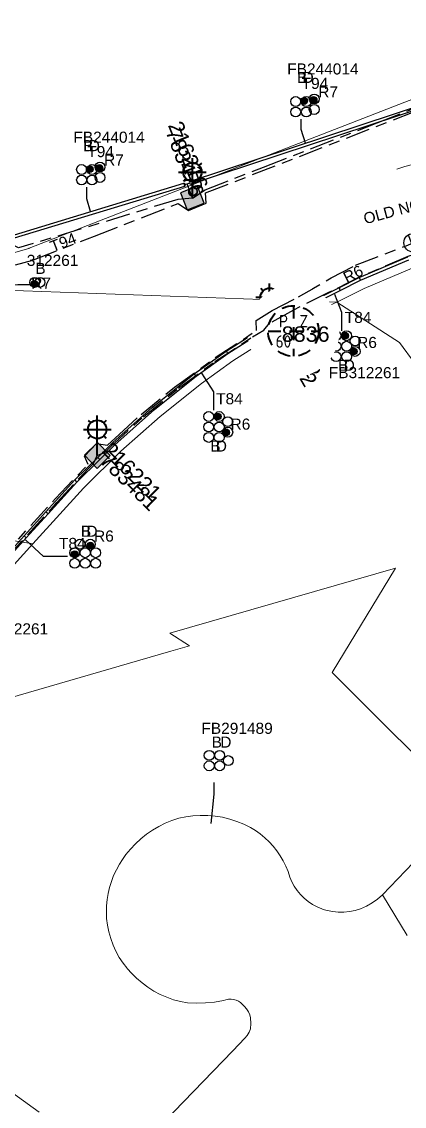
# Model space of a CAD drawing. Header units: metres. Extents: x 314728 to 315901, y 6265229 to 6266735.
# Drawn here: x 315453.9 to 315516.1, y 6265678.9 to 6265855 of the extents above; entities that cross this region are included whole.
import ezdxf
from ezdxf.enums import TextEntityAlignment as Align

# ---------------------------------------------------------------- set-up
doc = ezdxf.new("R2010")
doc.units = ezdxf.units.M
doc.linetypes.add('Cable Exist UG', pattern=[8.2, 4, -1.2, 1.8, -1.2])
doc.linetypes.add('Dash', pattern=[5, 3, -2])
doc.layers.get('0').update_dxf_attribs({"color": 6})
for name, color, linetype, lineweight in [('Cadastre Buildings_SP_EXT', 250, 'Continuous', 5), ('Cadastre Developer_SP_EXT', 250, 'Continuous', 5), ('Cadastre Land Parcels_SP_EXT', 250, 'Continuous', 5), ('Cadastre Roads_SP_EXT', 250, 'Continuous', 5)]:
    doc.layers.add(name, color=color, linetype=linetype, lineweight=lineweight)
for name, color, linetype in [('Duct_SP_EXT', 7, 'Continuous'), ('Equip_LV_EXT', 7, 'Continuous'), ('Equip_SL_EXT', 7, 'Continuous'), ('Equip_SP_SL_EXT', 7, 'Continuous'), ('Mains_LV_EXT', 7, 'Continuous'), ('Mains_LV_SL_EXT', 7, 'Continuous'), ('Mains_SL_EXT', 7, 'Continuous'), ('SupportsUG_SP_LV_SL_EXT', 7, 'Continuous'), ('Trench_SP_EXT', 7, 'Continuous')]:
    doc.layers.add(name, color=color, linetype=linetype)
doc.styles.add('COLUMN_LABEL', font='arial.ttf')
doc.styles.add('iecARIAL', font='arial.ttf', dxfattribs={"height": 2})
doc.styles.add('IESYMBOL1', font='isocp.shx')
doc.styles.add('POLE_LABEL', font='arial.ttf')
doc.styles.add('SLCP_LABEL', font='arial.ttf', dxfattribs={"height": 3.5})
doc.styles.get("Standard").update_dxf_attribs({"font": 'arial.ttf'})

# ---------------------------------------------------------------- blocks, each defined once
blk = doc.blocks.new('COLUMN_EXT')
blk.add_hatch(color=256).paths.add_polyline_path([(-1.49, 1.48), (-1.49, -1.49), (1.48, -1.49), (1.48, 1.48)])
blk.add_lwpolyline([(-1.49, -1.49), (1.48, -1.49), (1.48, 1.48), (-1.49, 1.48)], close=True)
for tag, height, style, flags, p in [('ASSET_NUM', 2.5, 'COLUMN_LABEL', 8, (2, 2)), ('STRUCTURE_PLANT_NUMBER', 0.2, 'POLE_LABEL', 9, (1.81, 0.03)), ('STREET_CODE', 0.2, 'COLUMN_LABEL', 9, (1.81, -0.2))]:
    blk.add_attdef(tag, text='', height=height, dxfattribs=dict(style=style, flags=flags)).set_placement(p, align=Align.MIDDLE_LEFT)
at = {"flags": 9}
for tag, p in [('COLUMN_TYPE', (1.81, -0.4)), ('OWNED_BY', (1.81, -0.6)), ('STATE', (1.81, -0.8)), ('USAGE', (1.81, -1)), ('STREETNAME', (1.81, -1.6)), ('SUBURB', (1.81, -1.8)), ('LEGEND', (1.81, -1.2)), ('LOCATION', (1.81, -1.4)), ('NOTES', (1.81, -2))]:
    blk.add_attdef(tag, text='', height=0.2, dxfattribs=at).set_placement(p, align=Align.MIDDLE_LEFT)
at = {"flags": 1}
blk.add_attdef('Z', (1.81, -2.35), '', height=0.2, dxfattribs=at)
blk = doc.blocks.new('DUCT_EXT')
blk.add_circle((0, 0.8), 0.8)
at = {"flags": 1}
blk.add_attdef('Z', (0, 0), '', height=0.2, dxfattribs=at)
at = {"flags": 9}
for tag, p in [('DUCT_CODE', (0, 0)), ('XSECT_TYPE', (0, -0.2)), ('STATE', (0, -0.6)), ('FB_REFERENCE', (0, -0.4)), ('NOTES', (0, -0.8))]:
    blk.add_attdef(tag, text='', height=0.2, dxfattribs=at).set_placement(p, align=Align.MIDDLE_LEFT)
blk = doc.blocks.new('SL_LANTERN_EXT')
at = {"lineweight": 40}
for p, q in [((-1.46, 5.68), (-1.06, 5.28)), ((0, 1.97), (0, 6.47)), ((1.46, 5.68), (1.06, 5.28)), ((-2.25, 4.22), (2.25, 4.22)), ((-1.46, 2.76), (-1.06, 3.16)), ((0, 0), (0, 2.72)), ((1.46, 2.76), (1.06, 3.16))]:
    blk.add_line(p, q, dxfattribs=at)
blk.add_circle((0, 4.22), 1.5, dxfattribs=at)
at = {"style": 'iecARIAL', "flags": 8}
blk.add_attdef('ASSET_NUM', (1.5, 1.5), '', height=2.5, dxfattribs=at)
for tag, p, height, flags in [('OPERATING_VOLTAGE', (0.98, -1.65), 0.2, 9), ('ORIENTATION', (0.98, -1.85), 0.2, 9), ('CONSTRUCTED_VOLTAGE', (0.98, -0.65), 0.2, 9), ('CONTROL_TYPE', (0.98, -0.85), 0.2, 9), ('LANTERN_PURPOSE', (0.98, -1.05), 0.2, 9), ('LANTERN_TYPE', (0.98, -1.25), 0.2, 9), ('NO_PHASES', (0.98, -1.45), 0.2, 9), ('LNUMBER', (2.18, -3.25), 2.5, 8), ('OWNED_BY', (0.98, -2.05), 0.2, 9), ('STATE', (0.98, -2.25), 0.2, 9), ('USAGE', (0.98, -2.45), 0.2, 9), ('CEXIST', (0.98, -2.65), 0.2, 9), ('CNEW', (0.98, -2.85), 0.2, 9), ('CNUMBER', (0.98, -3.05), 0.2, 9), ('CREMOVE', (0.98, -3.25), 0.2, 9), ('CREPLACE', (0.98, -3.45), 0.2, 9), ('LKINGHEIGHT', (0.98, -3.65), 0.2, 9), ('LBRACKET', (0.98, -3.85), 0.2, 9), ('LBRACKETVOCAB', (0.98, -4.05), 0.2, 9), ('LCATEGORY', (0.98, -4.25), 0.2, 9), ('LCHARGE1', (0.98, -4.45), 0.2, 9), ('LCHARGE1PERCENT', (0.98, -4.65), 0.2, 9), ('LCHARGE2', (0.98, -4.85), 0.2, 9), ('LCHARGE2PERCENT', (0.98, -5.05), 0.2, 9), ('LCHARGE3', (0.98, -5.25), 0.2, 9), ('LCHARGE3PERCENT', (0.98, -5.45), 0.2, 9), ('LEXIST', (0.98, -5.65), 0.2, 9), ('LLAMP', (0.98, -5.85), 0.2, 9), ('LLAMPVOCAB', (0.98, -6.05), 0.2, 9), ('LMAST', (0.98, -6.25), 0.2, 9), ('LMASTVOCAB', (0.98, -6.45), 0.2, 9), ('LNEW', (0.98, -6.65), 0.2, 9), ('LANTNUMBER', (0.98, -6.85), 0.2, 9), ('LOUTREACH', (0.98, -7.25), 0.2, 9), ('LOUTREACHVOCAB', (0.98, -7.45), 0.2, 9), ('LRATECODE', (0.98, -7.65), 0.2, 9), ('LREMOVE', (0.98, -7.85), 0.2, 9), ('LREPLACE', (0.98, -8.05), 0.2, 9), ('LTYPE', (0.98, -8.25), 0.2, 9), ('LTYPEVOCAB', (0.98, -8.45), 0.2, 9), ('LEGEND', (0.98, -8.65), 0.2, 9), ('LOCATION', (0.98, -8.85), 0.2, 9), ('STREETNAME', (0.98, -9.25), 0.2, 9), ('SUBURB', (0.98, -9.45), 0.2, 1), ('NOTES', (0.98, -9.05), 0.2, 9)]:
    blk.add_attdef(tag, p, '', height=height, dxfattribs=dict(flags=flags))
blk = doc.blocks.new('LV_UG_LINKS_CLOSED_EXT')
blk.add_wipeout([(-1.06, 1.06), (-1.18, 0.92), (-1.29, 0.76), (-1.37, 0.59), (-1.43, 0.42), (-1.48, 0.23), (-1.49, 0.05), (-1.49, -0.14), (-1.46, -0.33), (-1.41, -0.51), (-1.33, -0.68), (-1.24, -0.84), (-1.12, -0.99), (-0.99, -1.12), (-0.84, -1.24), (-0.68, -1.33), (-0.51, -1.41), (-0.33, -1.46), (-0.14, -1.49), (0.05, -1.49), (0.23, -1.48), (0.42, -1.43), (0.59, -1.37), (0.76, -1.29), (0.92, -1.18), (1.06, -1.06), (1.18, -0.92), (1.29, -0.76), (1.37, -0.59), (1.43, -0.42), (1.48, -0.23), (1.49, -0.05), (1.49, 0.14), (1.46, 0.33), (1.41, 0.51), (1.33, 0.68), (1.24, 0.84), (1.12, 0.99), (0.99, 1.12), (0.84, 1.24), (0.68, 1.33), (0.51, 1.41), (0.33, 1.46), (0.14, 1.49), (-0.05, 1.49), (-0.23, 1.48), (-0.42, 1.43), (-0.59, 1.37), (-0.76, 1.29), (-0.92, 1.18)])
for p, q in [((-0.25, -1.48), (-0.25, 1.48)), ((0.25, -1.48), (0.25, 1.48))]:
    blk.add_line(p, q)
blk.add_circle((0, 0), 1.5)
at = {"flags": 9}
for tag, p in [('ACTUAL_STATUS', (0, 0)), ('CONSTRUCTED_VOLTAGE', (0, -0.2)), ('OPERATING_VOLTAGE', (0, -0.6)), ('ORIENTATION', (0, -0.8)), ('STATE', (0, -1)), ('SWITCH_TYPE', (0, -1.2)), ('NO_PHASES', (0, -0.4)), ('USAGE', (0, -1.4)), ('NOTES', (0, -1.6))]:
    blk.add_attdef(tag, text='', height=0.2, dxfattribs=at).set_placement(p, align=Align.MIDDLE_LEFT)
at = {"flags": 1}
blk.add_attdef('Z', (0, 0), '', height=0.2, dxfattribs=at)
blk = doc.blocks.new('CABLE_LARGE_EXT')
h = blk.add_hatch(color=256)
edge = h.paths.add_edge_path()
edge.add_arc((0, 0.55), 0.55, 0, 360)
blk.add_circle((0, 0.55), 0.55)
at = {"flags": 1}
blk.add_attdef('Z', (0, 0), '', height=0.2, dxfattribs=at)
at = {"flags": 9}
for tag, p in [('COND_CODE', (0, 0)), ('STATE', (0, -0.4)), ('XSECT_SIZE', (0, -0.6)), ('FB_REFERENCE', (0, -0.2)), ('NOTES', (0, -0.8))]:
    blk.add_attdef(tag, text='', height=0.2, dxfattribs=at).set_placement(p, align=Align.MIDDLE_LEFT)
blk = doc.blocks.new('SLCP_ZELL_EXT')
blk.add_wipeout([(-0.24, 7.5), (-0.71, 7.47), (-1.17, 7.41), (-1.64, 7.32), (-2.09, 7.21), (-2.54, 7.06), (-2.98, 6.89), (-3.41, 6.69), (-3.82, 6.46), (-4.22, 6.21), (-4.6, 5.93), (-4.96, 5.63), (-5.31, 5.31), (-5.63, 4.96), (-5.93, 4.6), (-6.21, 4.22), (-6.46, 3.82), (-6.69, 3.41), (-6.89, 2.98), (-7.06, 2.54), (-7.21, 2.09), (-7.32, 1.64), (-7.41, 1.17), (-7.47, 0.71), (-7.5, 0.24), (-7.5, -0.24), (-7.47, -0.71), (-7.41, -1.17), (-7.32, -1.64), (-7.21, -2.09), (-7.06, -2.54), (-6.89, -2.98), (-6.69, -3.41), (-6.46, -3.82), (-6.21, -4.22), (-5.93, -4.6), (-5.63, -4.96), (-5.31, -5.31), (-4.96, -5.63), (-4.6, -5.93), (-4.22, -6.21), (-3.82, -6.46), (-3.41, -6.69), (-2.98, -6.89), (-2.54, -7.06), (-2.09, -7.21), (-1.64, -7.32), (-1.17, -7.41), (-0.71, -7.47), (-0.24, -7.5), (0.24, -7.5), (0.71, -7.47), (1.17, -7.41), (1.64, -7.32), (2.09, -7.21), (2.54, -7.06), (2.98, -6.89), (3.41, -6.69), (3.82, -6.46), (4.22, -6.21), (4.6, -5.93), (4.96, -5.63), (5.31, -5.31), (5.63, -4.96), (5.93, -4.6), (6.21, -4.22), (6.46, -3.82), (6.69, -3.41), (6.89, -2.98), (7.06, -2.54), (7.21, -2.09), (7.32, -1.64), (7.41, -1.17), (7.47, -0.71), (7.5, -0.24), (7.5, 0.24), (7.47, 0.71), (7.41, 1.17), (7.32, 1.64), (7.21, 2.09), (7.06, 2.54), (6.89, 2.98), (6.69, 3.41), (6.46, 3.82), (6.21, 4.22), (5.93, 4.6), (5.63, 4.96), (5.31, 5.31), (4.96, 5.63), (4.6, 5.93), (4.22, 6.21), (3.82, 6.46), (3.41, 6.69), (2.98, 6.89), (2.54, 7.06), (2.09, 7.21), (1.64, 7.32), (1.17, 7.41), (0.71, 7.47), (0.24, 7.5)])
at = {"linetype": 'Dash', "lineweight": 40, "ltscale": 0.7}
for p, q in [((0, 4.11), (0, -4.11)), ((-4.11, 0), (4.11, 0))]:
    blk.add_line(p, q, dxfattribs=at)
blk.add_circle((0, 0), 4.11, dxfattribs=at)
at = {"lineweight": 40, "style": 'IESYMBOL1'}
for s, p in [('P', (-1.6, 0)), ('Z', (1.7, 0)), ('60', (-1.61, -3.31))]:
    blk.add_text(s, height=2, dxfattribs=at).set_placement(p, align=Align.BOTTOM_CENTER)
at = {"style": 'SLCP_LABEL'}
for tag, height, flags, p in [('ASSET_NUM', 2.5, 8, (2, 2)), ('STREET_CODE', 0.2, 9, (0, -0.2))]:
    blk.add_attdef(tag, text='', height=height, dxfattribs=dict(at, flags=flags)).set_placement(p, align=Align.MIDDLE_LEFT)
at = {"flags": 1}
blk.add_attdef('Z', (0, 0), '', height=0.2, dxfattribs=at)
at = {"flags": 9}
for tag, p in [('CONSTRUCTED_VOLTAGE', (0, -0.4)), ('CONTROL_TYPE', (0, -0.6)), ('OPERATING_VOLTAGE', (0, -1)), ('ORIENTATION', (0, -1.2)), ('OWNED_BY', (0, -1.4)), ('NO_PHASES', (0, -0.8)), ('USAGE', (0, -1.6)), ('LOCATION', (0, -1.8)), ('STATE', (0, -2)), ('NOTES', (0, -2.2))]:
    blk.add_attdef(tag, text='', height=0.2, dxfattribs=at).set_placement(p, align=Align.MIDDLE_LEFT)

msp = doc.modelspace()

# ---------------------------------------------------------------- linework, layer by layer
at = {"layer": 'Cadastre Buildings_SP_EXT', "linetype": 'Continuous'}
for points in [[(315517.89, 6265799.45), (315515.36, 6265802.89), (315505.16, 6265809.44), (315504.69, 6265809.22), (315499.06, 6265806.41), (315493.59, 6265803.3), (315488.28, 6265799.92), (315483.16, 6265796.26), (315476.47, 6265790.92), (315470.07, 6265785.25), (315463.98, 6265779.25), (315455.77, 6265770.21), (315427.97, 6265739.52)], [(315470.72, 6265669.76), (315488.24, 6265687.93), (315490.21, 6265689.98), (315490.59, 6265690.42), (315490.9, 6265690.92), (315491.13, 6265691.45), (315491.21, 6265692.35), (315491.15, 6265693.25), (315491.01, 6265693.77), (315490.79, 6265694.26), (315490.5, 6265694.72), (315490.15, 6265695.12), (315490.04, 6265695.2), (315489.84, 6265695.45), (315489.53, 6265695.73), (315489.18, 6265695.96), (315488.8, 6265696.14), (315488.39, 6265696.25), (315487.97, 6265696.3), (315487.55, 6265696.29), (315487.14, 6265696.21), (315486.74, 6265696.07), (315485.3, 6265695.81), (315483.84, 6265695.67), (315482.37, 6265695.62), (315480.9, 6265695.7), (315479.76, 6265695.91), (315478.63, 6265696.21), (315477.53, 6265696.6), (315476.46, 6265697.07), (315475.43, 6265697.61), (315474.45, 6265698.23), (315473.51, 6265698.93), (315472.63, 6265699.69), (315471.84, 6265700.45), (315471.1, 6265701.26), (315471.01, 6265701.38), (315470.42, 6265702.14), (315469.8, 6265703.08), (315469.26, 6265704.06), (315468.8, 6265705.07), (315468.41, 6265706.13), (315468.11, 6265707.2), (315467.89, 6265708.3), (315467.73, 6265709.41), (315467.71, 6265710.42), (315467.73, 6265711.44), (315467.82, 6265712.45), (315467.99, 6265713.45), (315468.22, 6265714.44), (315468.52, 6265715.41), (315468.89, 6265716.36), (315469.33, 6265717.27), (315469.86, 6265718.2), (315470.33, 6265718.97), (315470.89, 6265719.76), (315471.64, 6265720.67), (315472.44, 6265721.53), (315473.3, 6265722.33), (315474.22, 6265723.07), (315475.19, 6265723.74), (315476.21, 6265724.34), (315477.26, 6265724.87), (315478.35, 6265725.31), (315479.47, 6265725.68), (315480.61, 6265725.92), (315481.77, 6265726.07), (315482.98, 6265726.14), (315484.19, 6265726.12), (315485.4, 6265726.01), (315486.59, 6265725.82), (315487.77, 6265725.53), (315488.92, 6265725.16), (315490.04, 6265724.7), (315491.13, 6265724.17), (315491.95, 6265723.67), (315492.73, 6265723.11), (315493.48, 6265722.5), (315494.18, 6265721.84), (315494.83, 6265721.14), (315495.42, 6265720.38), (315495.97, 6265719.59), (315496.45, 6265718.76), (315496.88, 6265717.9), (315497.25, 6265717.01), (315497.55, 6265716.1), (315497.85, 6265715.37), (315498.26, 6265714.63), (315498.74, 6265713.94), (315499.28, 6265713.3), (315499.88, 6265712.7), (315500.53, 6265712.17), (315501.23, 6265711.69), (315501.96, 6265711.28), (315502.74, 6265710.95), (315502.97, 6265710.87), (315503.59, 6265710.69), (315504.5, 6265710.52), (315505.41, 6265710.44), (315506.33, 6265710.43), (315507.25, 6265710.52), (315508.15, 6265710.68), (315509.04, 6265710.94), (315510.01, 6265711.38), (315510.93, 6265711.91), (315511.8, 6265712.53), (315512.61, 6265713.22), (315526.29, 6265727.53), (315504.39, 6265749.32), (315514.72, 6265766.25), (315478.04, 6265755.71), (315481.21, 6265753.65), (315478.16, 6265752.77), (315441.94, 6265742.28)], [(315441.94, 6265742.28), (315478.16, 6265752.77), (315481.21, 6265753.65), (315478.04, 6265755.71), (315514.72, 6265766.25), (315504.39, 6265749.32), (315526.29, 6265727.53)], [(315448.1, 6265684.19), (315456.76, 6265677.92)]]:
    msp.add_lwpolyline(points, dxfattribs=at)
at = {"layer": 'Cadastre Developer_SP_EXT', "linetype": 'Dash'}
msp.add_lwpolyline([(315514.91, 6265831.08, 0.027515), (315525.34, 6265834.72)], format="xyb", dxfattribs=at)
at = {"layer": 'Cadastre Land Parcels_SP_EXT', "linetype": 'Continuous'}
msp.add_lwpolyline([(315390.09, 6265862.33), (315376.71, 6265849.95), (315364.92, 6265839.03), (315362.75, 6265837.21), (315410.86, 6265805.36), (315433.34, 6265812.05), (315455.12, 6265818.2), (315455.15, 6265818.22), (315533.25, 6265848.52), (315549.44, 6265854.81), (315556.43, 6265856.88)], dxfattribs=at)
msp.add_lwpolyline([(315552.7, 6265793.19), (315518.2, 6265815.25), (315517.41, 6265814.99), (315509.63, 6265811.7), (315505.16, 6265809.44), (315515.36, 6265802.89), (315517.89, 6265799.45), (315552.69, 6265777.45), (315553.02, 6265777.24), (315561.85, 6265779.77), (315570.04, 6265781.98), (315552.7, 6265793.19)], close=True, dxfattribs=at)
at = {"layer": 'Cadastre Roads_SP_EXT', "linetype": 'Continuous'}
for points in [[(315433.34, 6265812.05), (315498.95, 6265809.67), (315505.16, 6265809.44), (315509.63, 6265811.7), (315517.41, 6265814.99), (315518.2, 6265815.25), (315541.68, 6265822), (315564.35, 6265828.5), (315552.25, 6265836.29), (315542.64, 6265842.48), (315533.25, 6265848.52), (315455.15, 6265818.22), (315455.12, 6265818.2), (315433.34, 6265812.05)], [(315354.95, 6265697.22), (315365.16, 6265689.17), (315368.51, 6265686.52), (315371.48, 6265684.18), (315374.82, 6265681.62), (315379.39, 6265686.68), (315408.14, 6265718.47), (315410.53, 6265716.55), (315429.04, 6265738.55), (315427.97, 6265739.52), (315455.77, 6265770.21), (315438.25, 6265773.09), (315425.92, 6265775.11), (315395.05, 6265779.65), (315403.39, 6265750.76), (315390.22, 6265736.17), (315379.82, 6265724.65), (315354.95, 6265697.22)]]:
    msp.add_lwpolyline(points, close=True, dxfattribs=at)
msp.add_lwpolyline([(315526.29, 6265727.53), (315512.61, 6265713.22), (315516.6, 6265706.63)], dxfattribs=at)
at = {"layer": 'Duct_SP_EXT'}
for p, q in [((315481.2, 6265829.07), (315520.49, 6265842.01)), ((315481.35, 6265828.61), (315520.64, 6265841.55)), ((315481.2, 6265829.07), (315481.28, 6265828.84)), ((315450.82, 6265819.8), (315480.29, 6265828.76)), ((315450.96, 6265819.34), (315480.44, 6265828.31)), ((315480.29, 6265828.76), (315480.39, 6265828.8)), ((315480.29, 6265828.76), (315480.37, 6265828.54)), ((315480.44, 6265828.31), (315480.37, 6265828.54)), ((315480.39, 6265828.8), (315480.47, 6265828.58)), ((315480.44, 6265828.31), (315480.56, 6265828.35)), ((315480.56, 6265828.35), (315480.47, 6265828.58)), ((315481.35, 6265828.61), (315481.28, 6265828.84)), ((315505.52, 6265811.8), (315508.81, 6265813.46)), ((315505.73, 6265811.37), (315509.01, 6265813.02)), ((315508.81, 6265813.46), (315508.91, 6265813.24)), ((315509.01, 6265813.02), (315508.91, 6265813.24)), ((315498.15, 6265808.12), (315505.52, 6265811.8)), ((315498.38, 6265807.7), (315505.73, 6265811.37)), ((315505.52, 6265811.8), (315505.52, 6265811.8)), ((315505.52, 6265811.8), (315505.63, 6265811.58)), ((315505.52, 6265811.8), (315505.63, 6265811.58)), ((315505.73, 6265811.37), (315505.63, 6265811.58)), ((315505.73, 6265811.37), (315505.63, 6265811.58)), ((315505.73, 6265811.37), (315505.73, 6265811.37)), ((315494.36, 6265805.97), (315498.15, 6265808.12)), ((315498.15, 6265808.12), (315498.26, 6265807.91)), ((315498.38, 6265807.7), (315498.26, 6265807.91)), ((315492.59, 6265804.97), (315494.36, 6265805.97)), ((315494.36, 6265805.97), (315494.47, 6265805.76)), ((315494.36, 6265805.97), (315494.47, 6265805.76)), ((315494.59, 6265805.55), (315498.38, 6265807.7)), ((315487.2, 6265801.52), (315492.59, 6265804.97)), ((315487.47, 6265801.13), (315492.83, 6265804.56)), ((315492.59, 6265804.97), (315492.71, 6265804.76)), ((315492.83, 6265804.56), (315492.71, 6265804.76)), ((315492.83, 6265804.56), (315494.59, 6265805.55)), ((315494.59, 6265805.55), (315494.47, 6265805.76)), ((315494.59, 6265805.55), (315494.47, 6265805.76)), ((315481.99, 6265797.81), (315487.2, 6265801.52)), ((315482.28, 6265797.42), (315487.47, 6265801.13)), ((315487.2, 6265801.52), (315487.33, 6265801.32)), ((315487.47, 6265801.13), (315487.33, 6265801.32)), ((315475.22, 6265792.41), (315481.99, 6265797.81)), ((315475.53, 6265792.04), (315482.28, 6265797.42)), ((315481.99, 6265797.81), (315482.14, 6265797.61)), ((315482.28, 6265797.42), (315482.14, 6265797.61)), ((315468.75, 6265786.66), (315475.22, 6265792.41)), ((315469.07, 6265786.31), (315475.53, 6265792.04)), ((315475.22, 6265792.41), (315475.38, 6265792.22)), ((315475.53, 6265792.04), (315475.38, 6265792.22)), ((315466.31, 6265784.26), (315468.75, 6265786.66)), ((315468.75, 6265786.66), (315468.91, 6265786.49)), ((315466.64, 6265783.92), (315469.07, 6265786.31)), ((315469.07, 6265786.31), (315468.91, 6265786.49)), ((315462.58, 6265780.59), (315466.31, 6265784.26)), ((315462.92, 6265780.26), (315466.64, 6265783.92)), ((315466.31, 6265784.26), (315466.48, 6265784.09)), ((315466.31, 6265784.26), (315466.48, 6265784.09)), ((315466.64, 6265783.92), (315466.48, 6265784.09)), ((315466.64, 6265783.92), (315466.48, 6265784.09)), ((315457.87, 6265775.4), (315462.58, 6265780.59)), ((315458.22, 6265775.08), (315462.92, 6265780.26)), ((315462.58, 6265780.59), (315462.75, 6265780.42)), ((315462.92, 6265780.26), (315462.75, 6265780.42)), ((315454.33, 6265771.51), (315457.87, 6265775.4)), ((315454.69, 6265771.19), (315458.22, 6265775.08)), ((315457.87, 6265775.4), (315457.87, 6265775.4)), ((315457.87, 6265775.4), (315458.04, 6265775.24)), ((315457.87, 6265775.4), (315458.04, 6265775.24)), ((315458.22, 6265775.08), (315458.04, 6265775.24)), ((315458.22, 6265775.08), (315458.04, 6265775.24)), ((315458.22, 6265775.08), (315458.22, 6265775.08)), ((315437.34, 6265752.76), (315454.33, 6265771.51)), ((315437.7, 6265752.44), (315454.69, 6265771.19)), ((315454.33, 6265771.51), (315454.51, 6265771.35)), ((315454.69, 6265771.19), (315454.51, 6265771.35))]:
    msp.add_line(p, q, dxfattribs=at)
for points in [[(315499.31, 6265839.18), (315499.31, 6265837.54), (315500.02, 6265835.35)], [(315464.49, 6265828.13), (315464.49, 6265826.27), (315465.09, 6265824.22)], [(315455.25, 6265812.3), (315453.29, 6265812.3), (315451.24, 6265812.1)], [(315505.99, 6265804.82), (315505.99, 6265807.8), (315504.83, 6265810.7)], [(315485.19, 6265791.93), (315485.19, 6265794.91), (315483.21, 6265797.92)], [(315461.4, 6265768.14), (315457.47, 6265768.14), (315454.56, 6265770.87)], [(315485.18, 6265731.46), (315485.18, 6265729.57), (315484.71, 6265724.79)]]:
    msp.add_lwpolyline(points, dxfattribs=at)
at = {"layer": 'Mains_LV_SL_EXT', "linetype": 'Cable Exist UG'}
for points in [[(315481.7, 6265826.37), (315483.75, 6265827.71), (315493.27, 6265831.4), (315493.27, 6265831.4), (315511.73, 6265838.57), (315518.35, 6265841.17), (315520.64, 6265841.48)], [(315481.7, 6265826.37), (315479.32, 6265826.14), (315479.32, 6265826.14), (315453.45, 6265818.26), (315450.83, 6265819.55)]]:
    msp.add_lwpolyline(points, dxfattribs=at)
at = {"layer": 'Mains_SL_EXT', "linetype": 'Cable Exist UG'}
msp.add_lwpolyline([(315437.12, 6265752.94), (315438.3, 6265753.49), (315438.3, 6265753.49), (315459.34, 6265776.58), (315459.66, 6265776.93), (315463.14, 6265780.73), (315465.64, 6265783.25), (315466.23, 6265784.58)], dxfattribs=at)
at = {"layer": 'Trench_SP_EXT', "linetype": 'Cable Exist UG'}
for points in [[(315480.47, 6265828.58), (315480.86, 6265828.7)], [(315480.86, 6265828.7), (315481.28, 6265828.84)], [(315481.7, 6265826.37), (315480.86, 6265828.7)]]:
    msp.add_lwpolyline(points, dxfattribs=at)

# ---------------------------------------------------------------- block references
at = {"layer": 'Duct_SP_EXT'}
for name, p in [('DUCT_EXT', (315501.49, 6265841.65)), ('DUCT_EXT', (315498.49, 6265841.24)), ('CABLE_LARGE_EXT', (315499.84, 6265841.58)), ('DUCT_EXT', (315500.19, 6265841.24)), ('DUCT_EXT', (315501.49, 6265839.95)), ('CABLE_LARGE_EXT', (315501.39, 6265841.73)), ('DUCT_EXT', (315498.49, 6265839.54)), ('DUCT_EXT', (315500.19, 6265839.54)), ('DUCT_EXT', (315463.67, 6265830.2)), ('CABLE_LARGE_EXT', (315465, 6265830.5)), ('DUCT_EXT', (315465.37, 6265830.2)), ('DUCT_EXT', (315466.66, 6265830.6)), ('CABLE_LARGE_EXT', (315466.57, 6265830.69)), ('DUCT_EXT', (315463.67, 6265828.5)), ('DUCT_EXT', (315465.37, 6265828.5)), ('DUCT_EXT', (315466.66, 6265828.91)), ('DUCT_EXT', (315456.04, 6265811.87)), ('DUCT_EXT', (315456.93, 6265811.87)), ('CABLE_LARGE_EXT', (315456.04, 6265811.87)), ('DUCT_EXT', (315463.41, 6265769.37)), ('DUCT_EXT', (315465.11, 6265769.37)), ('DUCT_EXT', (315462.56, 6265767.97)), ('CABLE_LARGE_EXT', (315462.56, 6265767.98)), ('DUCT_EXT', (315464.26, 6265767.97)), ('CABLE_LARGE_EXT', (315465.11, 6265769.37)), ('DUCT_EXT', (315465.96, 6265767.97)), ('DUCT_EXT', (315462.56, 6265766.27)), ('DUCT_EXT', (315464.26, 6265766.27)), ('DUCT_EXT', (315465.96, 6265766.27))]:
    msp.add_blockref(name, p, dxfattribs=at)
at = {"layer": 'Duct_SP_EXT', "rotation": 269.9999999999998}
for name, p in [('DUCT_EXT', (315504.25, 6265804.01)), ('DUCT_EXT', (315505.95, 6265804.01)), ('CABLE_LARGE_EXT', (315505.95, 6265804.01)), ('DUCT_EXT', (315504.25, 6265802.31)), ('DUCT_EXT', (315505.95, 6265802.31)), ('DUCT_EXT', (315507.35, 6265803.16)), ('DUCT_EXT', (315504.25, 6265800.61)), ('DUCT_EXT', (315505.95, 6265800.61)), ('DUCT_EXT', (315507.35, 6265801.46)), ('CABLE_LARGE_EXT', (315507.35, 6265801.46)), ('DUCT_EXT', (315483.54, 6265790.9)), ('DUCT_EXT', (315485.24, 6265790.9)), ('CABLE_LARGE_EXT', (315485.24, 6265790.9)), ('DUCT_EXT', (315486.64, 6265790.05)), ('DUCT_EXT', (315483.54, 6265789.2)), ('DUCT_EXT', (315485.24, 6265789.2)), ('CABLE_LARGE_EXT', (315486.63, 6265788.31)), ('DUCT_EXT', (315486.64, 6265788.35)), ('DUCT_EXT', (315483.54, 6265787.5)), ('DUCT_EXT', (315485.24, 6265787.5)), ('DUCT_EXT', (315483.62, 6265735.88)), ('DUCT_EXT', (315485.32, 6265735.88)), ('DUCT_EXT', (315486.72, 6265735.03)), ('DUCT_EXT', (315483.62, 6265734.18)), ('DUCT_EXT', (315485.32, 6265734.18))]:
    msp.add_blockref(name, p, dxfattribs=at)
at = {"layer": 'Equip_SP_SL_EXT'}
ref = msp.add_blockref('SL_LANTERN_EXT', (315481.7, 6265826.37), dxfattribs=at)
ref.add_attrib('ASSET_NUM', '216216', dxfattribs={"layer": '0', "height": 2.5, "rotation": 291.9836, "style": 'iecARIAL'}).set_placement((315483.2, 6265827.87), align=Align.MIDDLE_RIGHT)
ref = msp.add_blockref('SL_LANTERN_EXT', (315494.25, 6265806.03), dxfattribs=at)
ref.add_attrib('ASSET_NUM', '216222', dxfattribs={"layer": '0', "height": 2.5, "rotation": 300.6186, "style": 'iecARIAL'}).set_placement((315495.75, 6265807.53), align=Align.MIDDLE_LEFT)
ref = msp.add_blockref('SL_LANTERN_EXT', (315466.23, 6265784.58), dxfattribs=at)
ref.add_attrib('ASSET_NUM', '216221', dxfattribs={"layer": '0', "height": 2.5, "rotation": 315.196, "style": 'iecARIAL'}).set_placement((315467.73, 6265786.08), align=Align.MIDDLE_LEFT)
at = {"layer": 'SupportsUG_SP_LV_SL_EXT'}
ref = msp.add_blockref('COLUMN_EXT', (315481.7, 6265826.37), dxfattribs=dict(at, rotation=21.20596302373001))
ref.add_attrib('ASSET_NUM', '783476', dxfattribs={"layer": '0', "height": 2.5, "rotation": 290.388, "style": 'COLUMN_LABEL'}).set_placement((315483.7, 6265827.12), align=Align.TOP_RIGHT)
ref = msp.add_blockref('COLUMN_EXT', (315494.25, 6265806.03), dxfattribs=dict(at, rotation=31.31970689523452))
ref.add_attrib('ASSET_NUM', '783482', dxfattribs={"layer": '0', "height": 2.5, "rotation": 300.3829, "style": 'COLUMN_LABEL'}).set_placement((315496.25, 6265806.78), align=Align.TOP_LEFT)
ref = msp.add_blockref('COLUMN_EXT', (315466.23, 6265784.58), dxfattribs=dict(at, rotation=44.26599325627295))
ref.add_attrib('ASSET_NUM', '783481', dxfattribs={"layer": '0', "height": 2.5, "rotation": 315.3105, "style": 'COLUMN_LABEL'}).set_placement((315468.23, 6265785.33), align=Align.TOP_LEFT)

# ---------------------------------------------------------------- texts
at = {"layer": 'Cadastre Roads_SP_EXT'}
msp.add_text('OLD NORTHERN RD', height=1.8, rotation=15.078, dxfattribs=at).set_placement((315509.78, 6265822.1))
at = {"layer": 'Duct_SP_EXT'}
for s, p in [('FB244014', (315497.1, 6265846.43)), ('B', (315498.69, 6265845.05)), ('D', (315499.59, 6265845.05)), ('T94', (315499.44, 6265844.09)), ('R7', (315502.15, 6265842.7)), ('FB244014', (315462.34, 6265835.35)), ('B', (315463.93, 6265833.97)), ('T94', (315464.6, 6265833.01)), ('D', (315464.83, 6265833.97)), ('R7', (315467.33, 6265831.65)), ('312261', (315454.77, 6265815.35)), ('B', (315456.16, 6265814.05)), ('R7', (315455.49, 6265811.66)), ('T84', (315506.46, 6265806.09)), ('R6', (315508.47, 6265802.02)), ('FB312261', (315503.86, 6265797.12)), ('B', (315505.37, 6265798.32)), ('D', (315506.27, 6265798.32)), ('T84', (315485.54, 6265792.88)), ('R6', (315487.89, 6265788.76)), ('B', (315484.59, 6265785.2)), ('D', (315485.49, 6265785.2)), ('B', (315463.56, 6265771.37)), ('D', (315464.46, 6265771.37)), ('T84', (315460, 6265769.39)), ('R6', (315465.7, 6265770.59)), ('FB312261', (315446.65, 6265755.52)), ('FB291489', (315483.15, 6265739.37)), ('B', (315484.82, 6265737.13)), ('D', (315486.22, 6265737.13))]:
    msp.add_text(s, height=1.8, dxfattribs=at).set_placement(p)
at = {"layer": 'Mains_LV_EXT'}
msp.add_text('T94', height=1.8, rotation=21.206, dxfattribs=at).set_placement((315458.99, 6265817.56))

# ---------------------------------------------------------------- next in the draw order: block references
at = {"layer": 'Equip_LV_EXT', "rotation": 201.5046073458037}
msp.add_blockref('LV_UG_LINKS_CLOSED_EXT', (315517.56, 6265819.11), dxfattribs=at)
at = {"layer": 'Equip_SL_EXT'}
ref = msp.add_blockref('SLCP_ZELL_EXT', (315498.1, 6265804.78), dxfattribs=at)
ref.add_attrib('ASSET_NUM', '8836', dxfattribs={"layer": '0', "height": 2.5, "style": 'SLCP_LABEL'}).set_placement((315500.1, 6265805.53), align=Align.TOP_CENTER)

# ---------------------------------------------------------------- next in the draw order: linework, layer by layer
at = {"layer": 'Duct_SP_EXT'}
for p, q in [((315508.81, 6265813.46), (315516.73, 6265816.81)), ((315509.01, 6265813.02), (315516.89, 6265816.36))]:
    msp.add_line(p, q, dxfattribs=at)
at = {"layer": 'Mains_LV_EXT', "linetype": 'Cable Exist UG'}
for points in [[(315439.77, 6265799.81), (315438.88, 6265804), (315438.88, 6265804), (315437.15, 6265811.05), (315455.74, 6265816.3), (315455.85, 6265816.35), (315465.76, 6265820.19), (315465.76, 6265820.19), (315479.38, 6265825.47), (315481.07, 6265824.36), (315483.92, 6265825.53), (315483.8, 6265827.19), (315483.8, 6265827.19), (315517.7, 6265840.39), (315520.03, 6265839.06), (315520.03, 6265839.06), (315542.27, 6265847.38), (315566.52, 6265831.86), (315566.52, 6265831.86), (315585.48, 6265819.66), (315585.23, 6265817.44)], [(315444.4, 6265761.07), (315459.44, 6265777.61), (315464.74, 6265783.11), (315464.15, 6265784.45), (315466.08, 6265786.51), (315467.9, 6265786.27), (315467.9, 6265786.27), (315469.76, 6265788), (315473.34, 6265791.22), (315478.78, 6265795.66), (315485.56, 6265800.58), (315492.11, 6265804.85), (315492.05, 6265806.51), (315494.66, 6265808.12), (315494.66, 6265808.12), (315498.92, 6265810.34), (315504.27, 6265813.42), (315508.18, 6265815.45), (315518.41, 6265819.4), (315520.35, 6265817.99)], [(315517.56, 6265819.11), (315517.58, 6265817.15), (315517.58, 6265817.15), (315516.71, 6265816.87), (315508.78, 6265813.51), (315504.31, 6265811.25), (315504.31, 6265811.25), (315503.82, 6265811.03), (315498.12, 6265808.17), (315494.25, 6265806.03)]]:
    msp.add_lwpolyline(points, dxfattribs=at)
at = {"layer": 'Mains_SL_EXT', "linetype": 'Cable Exist UG'}
msp.add_lwpolyline([(315466.23, 6265784.58), (315467.49, 6265785.11), (315467.49, 6265785.11), (315468.3, 6265785.93), (315473.73, 6265790.85), (315479.41, 6265795.49), (315485.33, 6265799.82), (315491.46, 6265803.83), (315493.28, 6265804.89), (315494.25, 6265806.03)], dxfattribs=at)

# ---------------------------------------------------------------- next in the draw order: texts
at = {"layer": 'Mains_LV_EXT'}
msp.add_text('R6', height=1.8, rotation=26.8128, dxfattribs=at).set_placement((315506.79, 6265812.51))

doc.saveas('drawing.dxf')
